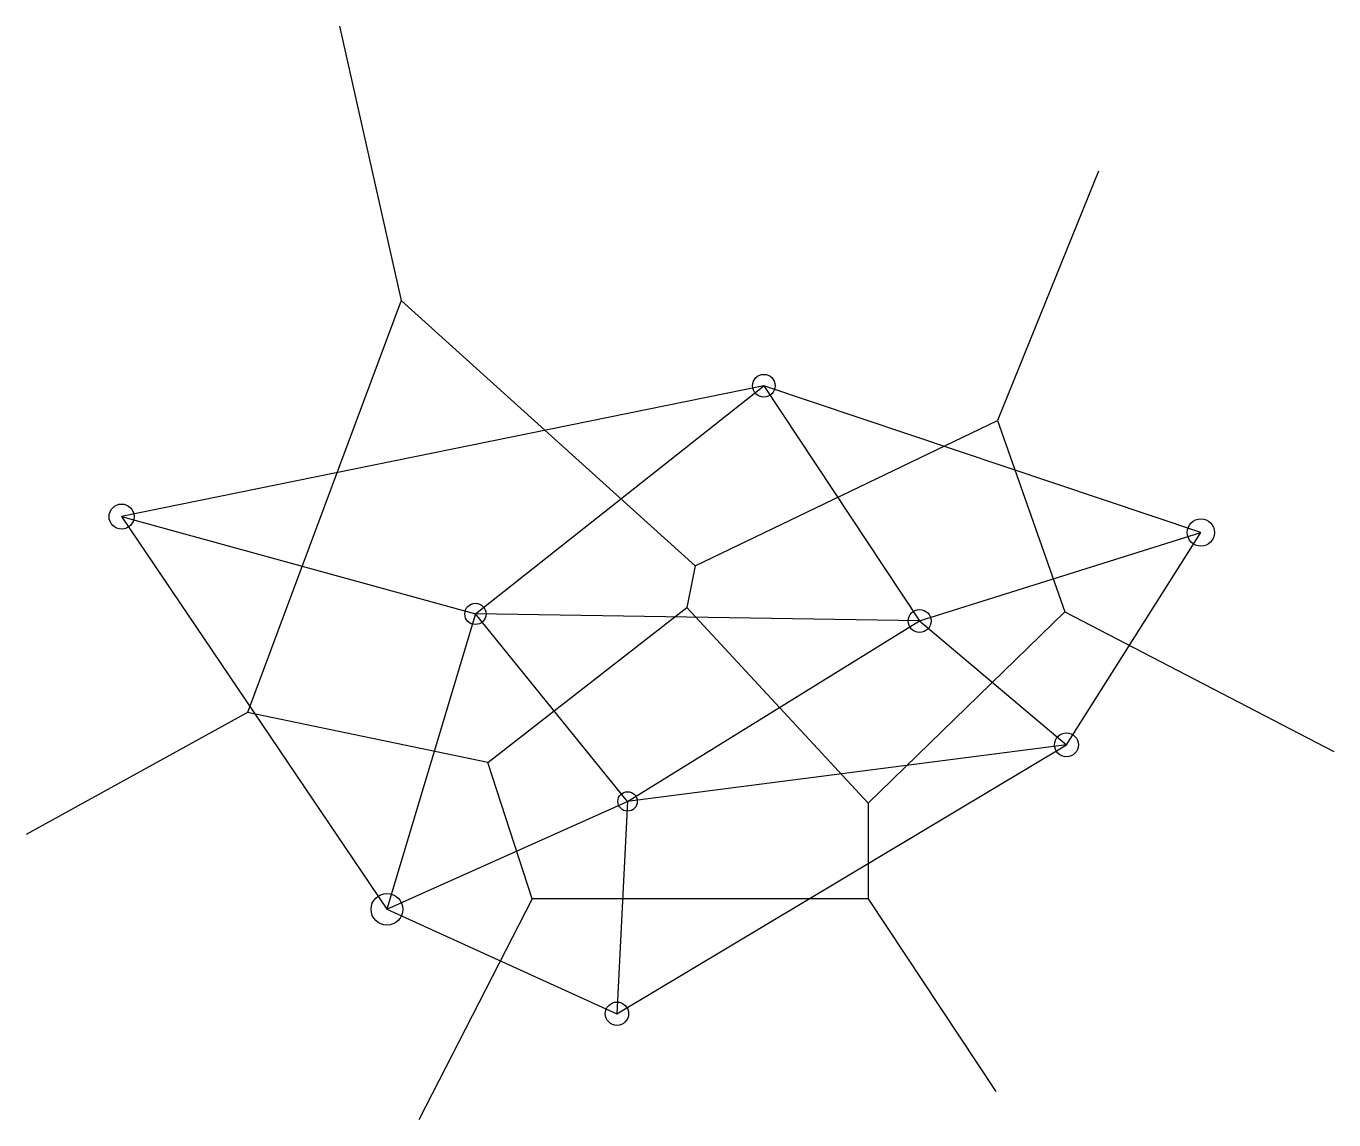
# Paper-space layout 'A3' of a CAD drawing. Header units: millimetres. Extents: x 33 to 363, y 7 to 283.
import ezdxf

# ---------------------------------------------------------------- set-up
doc = ezdxf.new("R2010")
doc.units = ezdxf.units.MM

psp = doc.layouts.new('A3')

# ---------------------------------------------------------------- linework, layer by layer
for p, q in [((112.14, 283.09), (127.76, 213.94)), ((303.54, 246.51), (278.11, 183.6)), ((127.76, 213.94), (88.94, 109.98)), ((127.76, 213.94), (201.82, 147.01)), ((219.17, 192.42), (57.22, 159.41)), ((146.45, 134.87), (219.17, 192.42)), ((329.37, 155.39), (219.17, 192.42)), ((219.17, 192.42), (258.43, 133.08)), ((201.82, 147.01), (278.11, 183.6)), ((278.11, 183.6), (295.07, 135.41)), ((57.22, 159.41), (124.14, 60.36)), ((57.22, 159.41), (146.45, 134.87)), ((258.43, 133.08), (329.37, 155.39)), ((295.46, 101.85), (329.37, 155.39)), ((201.82, 147.01), (199.74, 136.45)), ((149.57, 97.39), (199.74, 136.45)), ((199.74, 136.45), (199.74, 136.45)), ((199.74, 136.45), (245.49, 87.13)), ((245.49, 87.13), (295.07, 135.41)), ((295.07, 135.41), (362.88, 100.17)), ((146.45, 134.87), (124.14, 60.36)), ((184.82, 87.57), (146.45, 134.87)), ((258.43, 133.08), (146.45, 134.87)), ((184.82, 87.57), (258.43, 133.08)), ((258.43, 133.08), (295.46, 101.85)), ((88.94, 109.98), (33.17, 79.2)), ((149.57, 97.39), (88.94, 109.98)), ((182.14, 34.04), (295.46, 101.85)), ((295.46, 101.85), (184.82, 87.57)), ((160.72, 63.04), (149.57, 97.39)), ((124.14, 60.36), (184.82, 87.57)), ((184.82, 87.57), (182.14, 34.04)), ((245.49, 87.13), (245.49, 63.04)), ((160.72, 63.04), (132.17, 7.27)), ((245.49, 63.04), (160.72, 63.04)), ((245.49, 63.04), (277.62, 14.41)), ((124.14, 60.36), (182.14, 34.04))]:
    psp.add_line(p, q)
for centre, radius in [((219.17, 192.42), 2.86), ((57.22, 159.41), 3.15), ((329.37, 155.39), 3.44), ((146.45, 134.87), 2.68), ((258.43, 133.08), 2.89), ((295.46, 101.85), 3.02), ((184.82, 87.57), 2.45), ((124.14, 60.36), 4.01), ((182.14, 34.04), 2.94)]:
    psp.add_circle(centre, radius)

doc.saveas('drawing.dxf')
